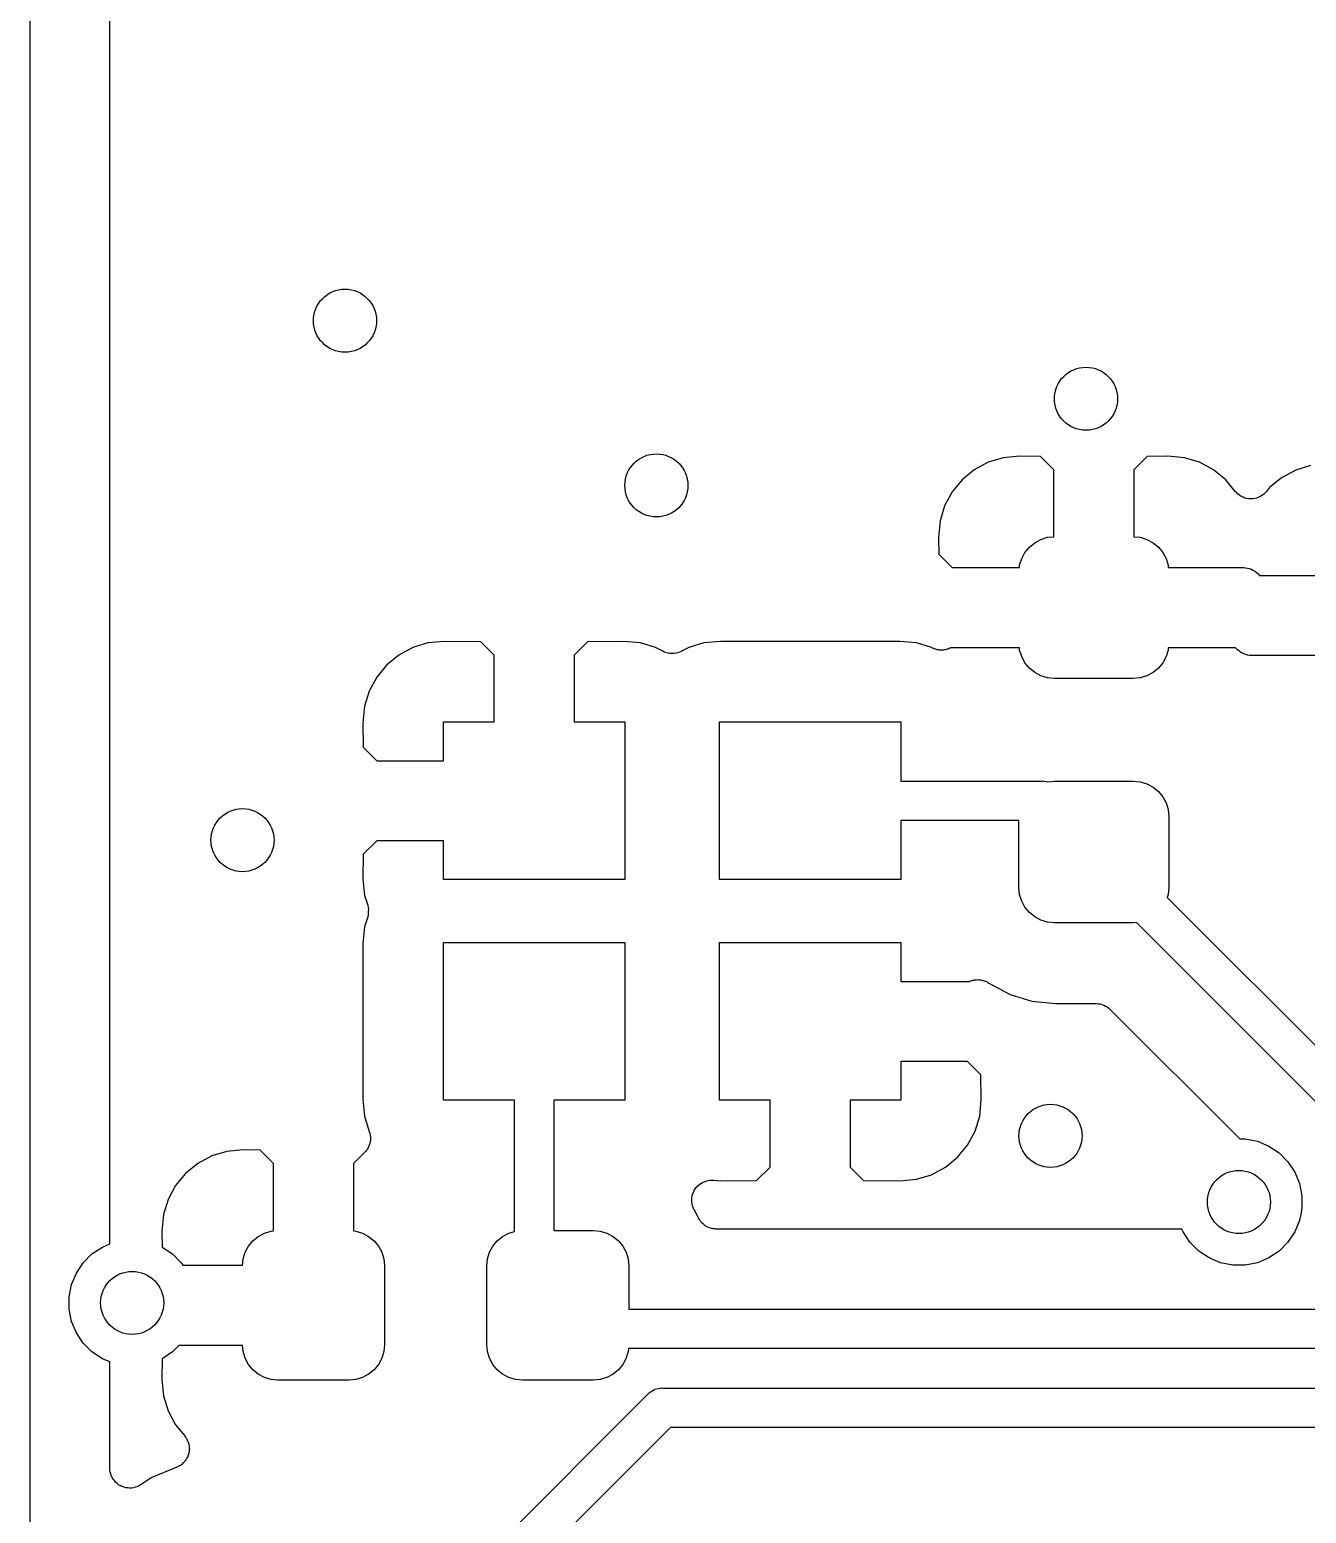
# Model space of a CAD drawing. Extents: x 103 to 213, y -152 to -90.
# Drawn here: x 146.1 to 154.2, y -109.29 to -99.88 of the extents above; entities that cross this region are included whole.
import ezdxf

# ---------------------------------------------------------------- set-up
doc = ezdxf.new("R2010")
doc.units = 0
doc.layers.add('BLACK', color=7, linetype='CONTINUOUS')

msp = doc.modelspace()

# ---------------------------------------------------------------- linework, layer by layer
at = {"layer": 'BLACK', "linetype": 'CONTINUOUS'}
for p, q in [((146.1, -95.2078), (146.1, -112.325)), ((146.608, -107.586), (146.608, -95.4709)), ((152.18, -102.628), (152.091, -102.676)), ((152.275, -102.599), (152.18, -102.628)), ((152.38, -102.589), (152.275, -102.599)), ((152.511, -102.591), (152.38, -102.589)), ((152.596, -102.676), (152.511, -102.591)), ((153.189, -102.591), (153.104, -102.676)), ((153.32, -102.589), (153.189, -102.591)), ((153.425, -102.599), (153.32, -102.589)), ((153.52, -102.628), (153.425, -102.599)), ((153.609, -102.676), (153.52, -102.628)), ((154.225, -102.649), (154.13, -102.678)), ((152.014, -102.739), (151.951, -102.816)), ((152.091, -102.676), (152.014, -102.739)), ((152.596, -103.1), (152.596, -102.676)), ((153.104, -102.676), (153.104, -103.1)), ((153.686, -102.739), (153.609, -102.676)), ((153.747, -102.814), (153.686, -102.739)), ((154.041, -102.726), (153.964, -102.789)), ((154.13, -102.678), (154.041, -102.726)), ((151.951, -102.816), (151.903, -102.905)), ((153.756, -102.822), (153.747, -102.814)), ((153.764, -102.831), (153.756, -102.822)), ((153.765, -102.831), (153.764, -102.831)), ((153.775, -102.838), (153.765, -102.831)), ((153.765, -102.831), (153.765, -102.831)), ((153.785, -102.845), (153.775, -102.838)), ((153.796, -102.85), (153.785, -102.845)), ((153.785, -102.845), (153.785, -102.845)), ((153.785, -102.845), (153.785, -102.845)), ((153.808, -102.855), (153.796, -102.85)), ((153.893, -102.851), (153.882, -102.855)), ((153.904, -102.846), (153.893, -102.851)), ((153.905, -102.846), (153.904, -102.846)), ((153.904, -102.846), (153.904, -102.846)), ((153.915, -102.839), (153.905, -102.846)), ((153.925, -102.833), (153.915, -102.839)), ((153.934, -102.824), (153.925, -102.832)), ((153.925, -102.832), (153.925, -102.832)), ((153.925, -102.832), (153.925, -102.833)), ((153.943, -102.815), (153.934, -102.824)), ((153.944, -102.814), (153.943, -102.815)), ((153.943, -102.815), (153.943, -102.815)), ((153.943, -102.815), (153.943, -102.815)), ((153.943, -102.815), (153.943, -102.815)), ((153.964, -102.789), (153.944, -102.814)), ((151.903, -102.905), (151.874, -103)), ((153.82, -102.857), (153.808, -102.855)), ((153.808, -102.855), (153.808, -102.855)), ((153.808, -102.855), (153.808, -102.855)), ((153.832, -102.86), (153.82, -102.857)), ((153.833, -102.86), (153.832, -102.86)), ((153.832, -102.86), (153.832, -102.86)), ((153.845, -102.86), (153.833, -102.86)), ((153.857, -102.86), (153.845, -102.86)), ((153.869, -102.857), (153.857, -102.86)), ((153.857, -102.86), (153.857, -102.86)), ((153.857, -102.86), (153.857, -102.86)), ((153.881, -102.855), (153.869, -102.857)), ((153.882, -102.855), (153.881, -102.855)), ((153.881, -102.855), (153.881, -102.855)), ((151.874, -103), (151.864, -103.105)), ((151.864, -103.105), (151.866, -103.211)), ((152.475, -103.138), (152.514, -103.117)), ((152.514, -103.117), (152.556, -103.104)), ((152.556, -103.104), (152.596, -103.1)), ((153.104, -103.1), (153.144, -103.104)), ((153.144, -103.104), (153.186, -103.117)), ((153.186, -103.117), (153.225, -103.138)), ((151.866, -103.211), (151.951, -103.296)), ((152.392, -103.239), (152.413, -103.2)), ((152.413, -103.2), (152.441, -103.166)), ((152.441, -103.166), (152.475, -103.138)), ((153.225, -103.138), (153.259, -103.166)), ((153.259, -103.166), (153.287, -103.2)), ((153.287, -103.2), (153.308, -103.239)), ((151.951, -103.296), (152.378, -103.296)), ((152.378, -103.296), (152.379, -103.281)), ((152.379, -103.281), (152.392, -103.239)), ((153.308, -103.239), (153.321, -103.281)), ((153.321, -103.281), (153.322, -103.296)), ((153.322, -103.296), (153.799, -103.296)), ((153.799, -103.296), (153.799, -103.296)), ((153.799, -103.296), (153.799, -103.296)), ((153.799, -103.296), (153.799, -103.296)), ((153.799, -103.296), (153.801, -103.296)), ((153.801, -103.296), (153.812, -103.297)), ((153.812, -103.297), (153.824, -103.299)), ((153.824, -103.299), (153.824, -103.299)), ((153.824, -103.299), (153.825, -103.299)), ((153.825, -103.299), (153.836, -103.302)), ((153.836, -103.302), (153.848, -103.306)), ((153.848, -103.306), (153.848, -103.306)), ((153.848, -103.306), (153.849, -103.306)), ((153.849, -103.306), (153.859, -103.312)), ((153.859, -103.312), (153.869, -103.317)), ((153.869, -103.317), (153.87, -103.318)), ((153.87, -103.318), (153.871, -103.318)), ((153.871, -103.318), (153.879, -103.326)), ((153.879, -103.326), (153.889, -103.333)), ((153.889, -103.333), (153.901, -103.346)), ((153.901, -103.346), (154.328, -103.346)), ((148.625, -103.774), (148.53, -103.803)), ((148.731, -103.764), (148.625, -103.774)), ((148.961, -103.766), (148.731, -103.764)), ((149.046, -103.851), (148.961, -103.766)), ((149.639, -103.766), (149.554, -103.851)), ((149.869, -103.764), (149.639, -103.766)), ((149.975, -103.774), (149.869, -103.764)), ((150.07, -103.803), (149.975, -103.774)), ((150.375, -103.774), (150.28, -103.803)), ((150.481, -103.764), (150.375, -103.774)), ((151.619, -103.764), (150.481, -103.764)), ((151.725, -103.774), (151.619, -103.764)), ((151.82, -103.803), (151.725, -103.774)), ((148.441, -103.851), (148.364, -103.914)), ((148.53, -103.803), (148.441, -103.851)), ((149.046, -104.275), (149.046, -103.851)), ((149.554, -103.851), (149.554, -104.275)), ((150.115, -103.827), (150.07, -103.803)), ((150.126, -103.832), (150.115, -103.827)), ((150.137, -103.836), (150.126, -103.832)), ((150.137, -103.837), (150.137, -103.836)), ((150.138, -103.837), (150.137, -103.837)), ((150.15, -103.839), (150.138, -103.837)), ((150.161, -103.842), (150.15, -103.839)), ((150.162, -103.842), (150.161, -103.842)), ((150.174, -103.842), (150.162, -103.842)), ((150.162, -103.842), (150.162, -103.842)), ((150.186, -103.842), (150.174, -103.842)), ((150.187, -103.842), (150.186, -103.842)), ((150.199, -103.839), (150.187, -103.842)), ((150.187, -103.842), (150.187, -103.842)), ((150.21, -103.837), (150.199, -103.839)), ((150.211, -103.837), (150.21, -103.837)), ((150.222, -103.833), (150.211, -103.837)), ((150.211, -103.837), (150.211, -103.837)), ((150.233, -103.828), (150.222, -103.833)), ((150.234, -103.828), (150.233, -103.828)), ((150.235, -103.827), (150.234, -103.828)), ((150.234, -103.828), (150.234, -103.828)), ((150.234, -103.828), (150.234, -103.828)), ((150.28, -103.803), (150.235, -103.827)), ((151.823, -103.805), (151.82, -103.803)), ((151.828, -103.807), (151.823, -103.805)), ((151.833, -103.81), (151.828, -103.807)), ((151.84, -103.812), (151.833, -103.81)), ((151.846, -103.814), (151.84, -103.812)), ((151.852, -103.815), (151.846, -103.814)), ((151.857, -103.817), (151.852, -103.815)), ((151.864, -103.818), (151.857, -103.817)), ((151.87, -103.819), (151.864, -103.818)), ((151.876, -103.819), (151.87, -103.819)), ((151.882, -103.82), (151.876, -103.819)), ((151.888, -103.819), (151.882, -103.82)), ((151.895, -103.819), (151.888, -103.819)), ((151.901, -103.818), (151.895, -103.819)), ((151.906, -103.818), (151.901, -103.818)), ((151.913, -103.816), (151.906, -103.818)), ((151.919, -103.814), (151.913, -103.816)), ((151.925, -103.812), (151.919, -103.814)), ((151.93, -103.811), (151.925, -103.812)), ((151.936, -103.808), (151.93, -103.811)), ((151.942, -103.805), (151.936, -103.808)), ((151.944, -103.804), (151.942, -103.805)), ((152.378, -103.804), (151.944, -103.804)), ((152.379, -103.819), (152.378, -103.804)), ((152.392, -103.861), (152.379, -103.819)), ((152.413, -103.9), (152.392, -103.861)), ((153.308, -103.861), (153.287, -103.9)), ((153.321, -103.819), (153.308, -103.861)), ((153.322, -103.804), (153.321, -103.819)), ((153.749, -103.804), (153.322, -103.804)), ((153.761, -103.817), (153.749, -103.804)), ((153.771, -103.824), (153.761, -103.817)), ((153.779, -103.832), (153.771, -103.824)), ((153.78, -103.832), (153.779, -103.832)), ((153.781, -103.833), (153.78, -103.832)), ((153.791, -103.838), (153.781, -103.833)), ((153.801, -103.844), (153.791, -103.838)), ((153.802, -103.844), (153.801, -103.844)), ((153.814, -103.848), (153.802, -103.844)), ((153.802, -103.844), (153.802, -103.844)), ((153.825, -103.851), (153.814, -103.848)), ((153.826, -103.851), (153.825, -103.851)), ((153.838, -103.853), (153.826, -103.851)), ((153.826, -103.851), (153.826, -103.851)), ((153.849, -103.854), (153.838, -103.853)), ((153.851, -103.854), (153.849, -103.854)), ((154.328, -103.854), (153.851, -103.854)), ((153.851, -103.854), (153.851, -103.854)), ((153.851, -103.854), (153.851, -103.854)), ((153.851, -103.854), (153.851, -103.854)), ((148.364, -103.914), (148.301, -103.991)), ((152.441, -103.934), (152.413, -103.9)), ((152.475, -103.962), (152.441, -103.934)), ((152.514, -103.983), (152.475, -103.962)), ((152.556, -103.996), (152.514, -103.983)), ((153.186, -103.983), (153.144, -103.996)), ((153.225, -103.962), (153.186, -103.983)), ((153.259, -103.934), (153.225, -103.962)), ((153.287, -103.9), (153.259, -103.934)), ((148.301, -103.991), (148.253, -104.08)), ((152.6, -104), (152.556, -103.996)), ((153.1, -104), (152.6, -104)), ((153.144, -103.996), (153.1, -104)), ((148.253, -104.08), (148.224, -104.175)), ((148.224, -104.175), (148.214, -104.28)), ((148.214, -104.28), (148.216, -104.436)), ((148.725, -104.521), (148.725, -104.275)), ((148.725, -104.275), (149.046, -104.275)), ((149.554, -104.275), (149.875, -104.275)), ((149.875, -104.275), (149.875, -105.275)), ((150.475, -105.275), (150.475, -104.275)), ((150.475, -104.275), (151.625, -104.275)), ((151.625, -104.275), (151.625, -104.65)), ((148.216, -104.436), (148.301, -104.521)), ((148.301, -104.521), (148.725, -104.521)), ((151.625, -104.65), (152.519, -104.65)), ((152.519, -104.65), (152.525, -104.649)), ((152.525, -104.649), (152.531, -104.65)), ((152.531, -104.65), (152.531, -104.65)), ((152.531, -104.65), (152.55, -104.652)), ((152.55, -104.652), (152.557, -104.654)), ((152.557, -104.654), (152.6, -104.65)), ((152.6, -104.65), (153.1, -104.65)), ((153.1, -104.65), (153.144, -104.654)), ((153.144, -104.654), (153.186, -104.667)), ((153.186, -104.667), (153.225, -104.688)), ((153.225, -104.688), (153.259, -104.716)), ((153.259, -104.716), (153.287, -104.75)), ((153.287, -104.75), (153.308, -104.789)), ((153.308, -104.789), (153.321, -104.831)), ((152.375, -104.9), (151.625, -104.9)), ((151.625, -104.9), (151.625, -105.275)), ((152.375, -105.325), (152.375, -104.9)), ((153.321, -104.831), (153.325, -104.875)), ((153.325, -104.875), (153.325, -105.325)), ((148.301, -105.029), (148.216, -105.114)), ((148.725, -105.029), (148.301, -105.029)), ((148.725, -105.275), (148.725, -105.029)), ((148.216, -105.114), (148.214, -105.27)), ((148.214, -105.27), (148.224, -105.375)), ((149.875, -105.275), (148.725, -105.275)), ((151.625, -105.275), (150.475, -105.275)), ((148.224, -105.375), (148.244, -105.438)), ((152.379, -105.369), (152.375, -105.325)), ((152.392, -105.411), (152.379, -105.369)), ((153.321, -105.369), (153.315, -105.388)), ((153.315, -105.388), (155.427, -107.5)), ((153.325, -105.325), (153.321, -105.369)), ((148.244, -105.438), (148.244, -105.438)), ((148.244, -105.438), (148.244, -105.438)), ((148.244, -105.438), (148.244, -105.438)), ((148.244, -105.438), (148.244, -105.44)), ((148.244, -105.44), (148.246, -105.451)), ((148.246, -105.451), (148.249, -105.463)), ((148.249, -105.464), (148.248, -105.476)), ((148.248, -105.476), (148.248, -105.488)), ((148.248, -105.488), (148.248, -105.488)), ((148.248, -105.488), (148.248, -105.489)), ((148.249, -105.463), (148.249, -105.463)), ((148.249, -105.463), (148.249, -105.464)), ((152.413, -105.45), (152.392, -105.411)), ((152.441, -105.484), (152.413, -105.45)), ((152.475, -105.512), (152.441, -105.484)), ((148.224, -105.575), (148.214, -105.681)), ((148.244, -105.512), (148.224, -105.575)), ((148.246, -105.5), (148.244, -105.512)), ((148.248, -105.489), (148.246, -105.5)), ((152.514, -105.533), (152.475, -105.512)), ((152.556, -105.546), (152.514, -105.533)), ((152.6, -105.55), (152.556, -105.546)), ((153.1, -105.55), (152.6, -105.55)), ((153.121, -105.548), (153.1, -105.55)), ((155.282, -107.709), (153.121, -105.548)), ((148.725, -106.675), (148.725, -105.675)), ((148.725, -105.675), (149.875, -105.675)), ((149.875, -105.675), (149.875, -106.675)), ((150.475, -106.675), (150.475, -105.675)), ((150.475, -105.675), (151.625, -105.675)), ((151.625, -105.675), (151.625, -105.921)), ((148.214, -105.681), (148.214, -106.669)), ((151.625, -105.921), (152.061, -105.921)), ((152.061, -105.921), (152.066, -105.918)), ((152.066, -105.918), (152.071, -105.917)), ((152.071, -105.917), (152.077, -105.915)), ((152.077, -105.915), (152.083, -105.913)), ((152.083, -105.913), (152.09, -105.912)), ((152.09, -105.912), (152.095, -105.911)), ((152.095, -105.911), (152.101, -105.91)), ((152.101, -105.91), (152.108, -105.91)), ((152.108, -105.91), (152.114, -105.909)), ((152.114, -105.909), (152.12, -105.91)), ((152.12, -105.91), (152.126, -105.91)), ((152.126, -105.91), (152.132, -105.911)), ((152.132, -105.911), (152.139, -105.912)), ((152.139, -105.912), (152.144, -105.914)), ((152.144, -105.914), (152.15, -105.915)), ((152.15, -105.915), (152.156, -105.917)), ((152.156, -105.917), (152.163, -105.919)), ((152.163, -105.919), (152.168, -105.922)), ((152.168, -105.922), (152.173, -105.924)), ((152.173, -105.924), (152.178, -105.928)), ((152.178, -105.928), (152.184, -105.931)), ((152.184, -105.931), (152.189, -105.935)), ((152.189, -105.935), (152.189, -105.935)), ((152.189, -105.935), (152.319, -106.004)), ((152.319, -106.004), (152.457, -106.046)), ((152.457, -106.046), (152.606, -106.061)), ((152.606, -106.061), (152.863, -106.061)), ((152.863, -106.061), (152.864, -106.061)), ((152.864, -106.061), (152.864, -106.061)), ((152.864, -106.061), (152.864, -106.061)), ((152.864, -106.061), (152.865, -106.061)), ((152.865, -106.061), (152.877, -106.062)), ((152.877, -106.062), (152.888, -106.064)), ((152.888, -106.064), (152.889, -106.064)), ((152.889, -106.064), (152.89, -106.064)), ((152.89, -106.064), (152.901, -106.067)), ((152.901, -106.067), (152.912, -106.071)), ((152.912, -106.071), (152.913, -106.071)), ((152.913, -106.071), (152.913, -106.071)), ((152.913, -106.071), (152.924, -106.077)), ((152.924, -106.077), (152.934, -106.083)), ((152.934, -106.083), (152.934, -106.083)), ((152.934, -106.083), (152.935, -106.083)), ((152.935, -106.083), (152.944, -106.091)), ((152.944, -106.091), (152.953, -106.098)), ((152.953, -106.098), (153.775, -106.92)), ((151.625, -106.429), (151.625, -106.675)), ((152.049, -106.429), (151.625, -106.429)), ((152.134, -106.514), (152.049, -106.429)), ((152.136, -106.67), (152.134, -106.514)), ((148.214, -106.669), (148.224, -106.775)), ((149.175, -106.675), (148.725, -106.675)), ((149.175, -107.506), (149.175, -106.675)), ((149.875, -106.675), (149.425, -106.675)), ((149.425, -106.675), (149.425, -107.5)), ((150.796, -106.675), (150.475, -106.675)), ((150.796, -107.099), (150.796, -106.675)), ((151.625, -106.675), (151.304, -106.675)), ((151.304, -106.675), (151.304, -107.099)), ((152.126, -106.775), (152.136, -106.67)), ((148.224, -106.775), (148.256, -106.879)), ((152.097, -106.87), (152.126, -106.775)), ((148.256, -106.879), (148.257, -106.881)), ((148.257, -106.881), (148.258, -106.887)), ((148.258, -106.887), (148.259, -106.892)), ((148.259, -106.892), (148.26, -106.899)), ((148.26, -106.899), (148.261, -106.905)), ((152.049, -106.959), (152.097, -106.87)), ((147.455, -106.989), (147.35, -106.999)), ((147.561, -106.991), (147.455, -106.989)), ((147.646, -107.076), (147.561, -106.991)), ((148.236, -106.992), (148.232, -106.998)), ((148.24, -106.987), (148.236, -106.992)), ((148.243, -106.982), (148.24, -106.987)), ((148.246, -106.977), (148.243, -106.982)), ((148.249, -106.971), (148.246, -106.977)), ((148.252, -106.965), (148.249, -106.971)), ((148.253, -106.96), (148.252, -106.965)), ((148.256, -106.954), (148.253, -106.96)), ((148.257, -106.948), (148.256, -106.954)), ((148.259, -106.941), (148.257, -106.948)), ((148.26, -106.936), (148.259, -106.941)), ((148.261, -106.93), (148.26, -106.936)), ((148.261, -106.905), (148.261, -106.911)), ((148.261, -106.911), (148.262, -106.917)), ((148.262, -106.917), (148.261, -106.923)), ((148.261, -106.923), (148.261, -106.93)), ((151.986, -107.036), (152.049, -106.959)), ((153.775, -106.92), (153.809, -106.92)), ((153.809, -106.92), (153.887, -106.935)), ((153.887, -106.935), (153.959, -106.966)), ((153.959, -106.966), (154.025, -107.009)), ((147.166, -107.076), (147.089, -107.139)), ((147.255, -107.028), (147.166, -107.076)), ((147.35, -106.999), (147.255, -107.028)), ((147.646, -107.503), (147.646, -107.076)), ((148.224, -107.006), (148.154, -107.076)), ((148.154, -107.076), (148.154, -107.503)), ((148.228, -107.002), (148.224, -107.006)), ((148.232, -106.998), (148.228, -107.002)), ((151.909, -107.099), (151.986, -107.036)), ((154.025, -107.009), (154.081, -107.065)), ((154.081, -107.065), (154.124, -107.131)), ((147.089, -107.139), (147.026, -107.216)), ((150.402, -107.184), (150.414, -107.182)), ((150.414, -107.182), (150.414, -107.182)), ((150.414, -107.182), (150.414, -107.182)), ((150.414, -107.182), (150.427, -107.182)), ((150.427, -107.182), (150.439, -107.182)), ((150.439, -107.182), (150.481, -107.186)), ((150.711, -107.184), (150.796, -107.099)), ((151.304, -107.099), (151.389, -107.184)), ((151.619, -107.186), (151.725, -107.176)), ((151.725, -107.176), (151.82, -107.147)), ((151.82, -107.147), (151.909, -107.099)), ((154.124, -107.131), (154.155, -107.203)), ((147.026, -107.216), (146.978, -107.305)), ((150.302, -107.283), (150.305, -107.271)), ((150.305, -107.27), (150.31, -107.259)), ((150.305, -107.271), (150.305, -107.27)), ((150.305, -107.27), (150.305, -107.27)), ((150.31, -107.259), (150.314, -107.248)), ((150.314, -107.248), (150.315, -107.248)), ((150.315, -107.247), (150.322, -107.237)), ((150.315, -107.248), (150.315, -107.247)), ((150.322, -107.237), (150.328, -107.227)), ((150.328, -107.227), (150.329, -107.227)), ((150.329, -107.227), (150.337, -107.218)), ((150.329, -107.227), (150.329, -107.227)), ((150.337, -107.218), (150.346, -107.21)), ((150.346, -107.209), (150.357, -107.203)), ((150.346, -107.21), (150.346, -107.209)), ((150.346, -107.21), (150.346, -107.21)), ((150.357, -107.203), (150.367, -107.196)), ((150.367, -107.196), (150.378, -107.191)), ((150.367, -107.196), (150.367, -107.196)), ((150.367, -107.196), (150.367, -107.196)), ((150.378, -107.191), (150.39, -107.187)), ((150.39, -107.187), (150.402, -107.184)), ((150.39, -107.187), (150.39, -107.187)), ((150.39, -107.187), (150.39, -107.187)), ((150.481, -107.186), (150.711, -107.184)), ((151.389, -107.184), (151.619, -107.186)), ((154.155, -107.203), (154.17, -107.281)), ((146.978, -107.305), (146.949, -107.4)), ((150.3, -107.294), (150.302, -107.283)), ((150.3, -107.295), (150.3, -107.294)), ((150.3, -107.307), (150.3, -107.295)), ((150.3, -107.295), (150.3, -107.295)), ((150.3, -107.319), (150.3, -107.307)), ((150.3, -107.32), (150.3, -107.319)), ((150.3, -107.319), (150.3, -107.319)), ((150.302, -107.331), (150.3, -107.32)), ((150.304, -107.344), (150.302, -107.331)), ((150.309, -107.355), (150.304, -107.344)), ((150.304, -107.344), (150.304, -107.344)), ((150.304, -107.344), (150.304, -107.344)), ((150.313, -107.367), (150.309, -107.355)), ((150.314, -107.367), (150.313, -107.367)), ((150.314, -107.368), (150.314, -107.367)), ((150.314, -107.367), (150.314, -107.367)), ((150.314, -107.367), (150.314, -107.367)), ((150.344, -107.425), (150.314, -107.368)), ((154.17, -107.359), (154.165, -107.382)), ((154.17, -107.281), (154.17, -107.359)), ((146.949, -107.4), (146.939, -107.505)), ((150.348, -107.43), (150.344, -107.425)), ((150.35, -107.435), (150.348, -107.43)), ((150.354, -107.44), (150.35, -107.435)), ((150.358, -107.445), (150.354, -107.44)), ((150.362, -107.449), (150.358, -107.445)), ((150.366, -107.454), (150.362, -107.449)), ((150.371, -107.458), (150.366, -107.454)), ((150.376, -107.463), (150.371, -107.458)), ((150.38, -107.466), (150.376, -107.463)), ((154.155, -107.437), (154.124, -107.509)), ((154.162, -107.398), (154.155, -107.437)), ((154.165, -107.391), (154.162, -107.398)), ((154.165, -107.382), (154.165, -107.391)), ((154.165, -107.391), (154.165, -107.391)), ((154.165, -107.391), (154.165, -107.391)), ((146.939, -107.505), (146.941, -107.606)), ((147.516, -107.566), (147.55, -107.538)), ((147.55, -107.538), (147.589, -107.517)), ((147.589, -107.517), (147.631, -107.504)), ((147.631, -107.504), (147.646, -107.503)), ((148.154, -107.503), (148.169, -107.504)), ((148.169, -107.504), (148.211, -107.517)), ((148.211, -107.517), (148.25, -107.538)), ((148.25, -107.538), (148.284, -107.566)), ((149.066, -107.566), (149.1, -107.538)), ((149.1, -107.538), (149.139, -107.517)), ((149.139, -107.517), (149.175, -107.506)), ((149.425, -107.5), (149.675, -107.5)), ((149.675, -107.5), (149.719, -107.504)), ((149.719, -107.504), (149.761, -107.517)), ((149.761, -107.517), (149.8, -107.538)), ((149.8, -107.538), (149.834, -107.566)), ((150.385, -107.47), (150.38, -107.466)), ((150.391, -107.473), (150.385, -107.47)), ((150.396, -107.477), (150.391, -107.473)), ((150.402, -107.479), (150.396, -107.477)), ((150.406, -107.482), (150.402, -107.479)), ((150.413, -107.484), (150.406, -107.482)), ((150.419, -107.486), (150.413, -107.484)), ((150.425, -107.488), (150.419, -107.486)), ((150.43, -107.489), (150.425, -107.488)), ((150.437, -107.49), (150.43, -107.489)), ((150.443, -107.491), (150.437, -107.49)), ((150.449, -107.491), (150.443, -107.491)), ((150.455, -107.492), (150.449, -107.491)), ((150.456, -107.492), (150.455, -107.492)), ((153.408, -107.492), (150.456, -107.492)), ((153.416, -107.509), (153.408, -107.492)), ((153.459, -107.575), (153.416, -107.509)), ((154.124, -107.509), (154.081, -107.575)), ((146.439, -107.705), (146.495, -107.649)), ((146.495, -107.649), (146.561, -107.606)), ((146.561, -107.606), (146.608, -107.586)), ((146.941, -107.606), (147.005, -107.649)), ((147.005, -107.649), (147.061, -107.705)), ((147.454, -107.681), (147.467, -107.639)), ((147.467, -107.639), (147.488, -107.6)), ((147.488, -107.6), (147.516, -107.566)), ((148.284, -107.566), (148.312, -107.6)), ((148.312, -107.6), (148.333, -107.639)), ((148.333, -107.639), (148.346, -107.681)), ((149.004, -107.681), (149.017, -107.639)), ((149.017, -107.639), (149.038, -107.6)), ((149.038, -107.6), (149.066, -107.566)), ((149.834, -107.566), (149.862, -107.6)), ((149.862, -107.6), (149.883, -107.639)), ((149.883, -107.639), (149.896, -107.681)), ((153.515, -107.631), (153.459, -107.575)), ((153.581, -107.674), (153.515, -107.631)), ((154.025, -107.631), (153.959, -107.674)), ((154.081, -107.575), (154.025, -107.631)), ((146.396, -107.771), (146.439, -107.705)), ((147.061, -107.705), (147.071, -107.721)), ((147.071, -107.721), (147.45, -107.721)), ((147.45, -107.721), (147.454, -107.681)), ((148.346, -107.681), (148.35, -107.725)), ((148.35, -107.725), (148.35, -108.225)), ((149, -107.725), (149.004, -107.681)), ((149, -108.225), (149, -107.725)), ((149.896, -107.681), (149.9, -107.725)), ((149.9, -107.725), (149.9, -108)), ((153.653, -107.705), (153.581, -107.674)), ((153.731, -107.72), (153.653, -107.705)), ((153.809, -107.72), (153.731, -107.72)), ((153.887, -107.705), (153.809, -107.72)), ((153.959, -107.674), (153.887, -107.705)), ((146.365, -107.843), (146.396, -107.771)), ((146.35, -107.921), (146.365, -107.843)), ((146.35, -107.999), (146.35, -107.921)), ((146.365, -108.077), (146.35, -107.999)), ((149.9, -108), (155.969, -108)), ((146.396, -108.149), (146.365, -108.077)), ((146.439, -108.215), (146.396, -108.149)), ((146.495, -108.271), (146.439, -108.215)), ((146.561, -108.314), (146.495, -108.271)), ((147.005, -108.271), (146.944, -108.312)), ((147.047, -108.229), (147.005, -108.271)), ((147.45, -108.229), (147.047, -108.229)), ((147.454, -108.269), (147.45, -108.229)), ((147.467, -108.311), (147.454, -108.269)), ((147.488, -108.35), (147.467, -108.311)), ((148.333, -108.311), (148.312, -108.35)), ((148.346, -108.269), (148.333, -108.311)), ((148.35, -108.225), (148.346, -108.269)), ((149.004, -108.269), (149, -108.225)), ((149.017, -108.311), (149.004, -108.269)), ((149.038, -108.35), (149.017, -108.311)), ((149.883, -108.311), (149.862, -108.35)), ((149.896, -108.269), (149.883, -108.311)), ((149.898, -108.25), (149.896, -108.269)), ((155.969, -108.25), (149.898, -108.25)), ((146.608, -108.334), (146.561, -108.314)), ((146.608, -109.008), (146.608, -108.334)), ((146.941, -108.314), (146.939, -108.445)), ((146.944, -108.312), (146.941, -108.314)), ((147.516, -108.384), (147.488, -108.35)), ((147.55, -108.412), (147.516, -108.384)), ((148.284, -108.384), (148.25, -108.412)), ((148.312, -108.35), (148.284, -108.384)), ((149.066, -108.384), (149.038, -108.35)), ((149.1, -108.412), (149.066, -108.384)), ((149.834, -108.384), (149.8, -108.412)), ((149.862, -108.35), (149.834, -108.384)), ((146.939, -108.445), (146.949, -108.55)), ((147.589, -108.433), (147.55, -108.412)), ((147.631, -108.446), (147.589, -108.433)), ((147.675, -108.45), (147.631, -108.446)), ((148.125, -108.45), (147.675, -108.45)), ((148.169, -108.446), (148.125, -108.45)), ((148.211, -108.433), (148.169, -108.446)), ((148.25, -108.412), (148.211, -108.433)), ((149.139, -108.433), (149.1, -108.412)), ((149.181, -108.446), (149.139, -108.433)), ((149.225, -108.45), (149.181, -108.446)), ((149.675, -108.45), (149.225, -108.45)), ((149.719, -108.446), (149.675, -108.45)), ((149.761, -108.433), (149.719, -108.446)), ((149.8, -108.412), (149.761, -108.433)), ((150.087, -108.502), (150.106, -108.5)), ((150.106, -108.5), (150.112, -108.499)), ((150.106, -108.5), (150.106, -108.5)), ((150.112, -108.499), (150.118, -108.5)), ((150.118, -108.5), (155.969, -108.5)), ((146.949, -108.55), (146.978, -108.645)), ((148.81, -109.75), (150.019, -108.541)), ((150.019, -108.541), (150.023, -108.536)), ((150.023, -108.536), (150.029, -108.531)), ((150.029, -108.531), (150.042, -108.521)), ((150.042, -108.521), (150.064, -108.509)), ((150.064, -108.509), (150.067, -108.508)), ((150.067, -108.508), (150.087, -108.502)), ((146.978, -108.645), (147.026, -108.734)), ((147.026, -108.734), (147.084, -108.804)), ((150.164, -108.75), (148.955, -109.959)), ((155.969, -108.75), (150.164, -108.75)), ((147.084, -108.804), (147.085, -108.806)), ((147.085, -108.806), (147.088, -108.811)), ((147.088, -108.811), (147.092, -108.815)), ((147.092, -108.815), (147.095, -108.821)), ((147.095, -108.821), (147.098, -108.827)), ((147.098, -108.827), (147.1, -108.832)), ((147.1, -108.832), (147.103, -108.837)), ((147.103, -108.837), (147.105, -108.844)), ((147.105, -108.844), (147.107, -108.85)), ((147.107, -108.85), (147.109, -108.855)), ((147.109, -108.855), (147.11, -108.861)), ((147.11, -108.861), (147.111, -108.868)), ((147.111, -108.868), (147.112, -108.874)), ((147.112, -108.874), (147.112, -108.88)), ((147.079, -108.97), (147.075, -108.975)), ((147.083, -108.966), (147.079, -108.97)), ((147.087, -108.961), (147.083, -108.966)), ((147.091, -108.956), (147.087, -108.961)), ((147.094, -108.951), (147.091, -108.956)), ((147.097, -108.946), (147.094, -108.951)), ((147.1, -108.94), (147.097, -108.946)), ((147.103, -108.934), (147.1, -108.94)), ((147.104, -108.928), (147.103, -108.934)), ((147.107, -108.923), (147.104, -108.928)), ((147.108, -108.917), (147.107, -108.923)), ((147.11, -108.91), (147.108, -108.917)), ((147.111, -108.904), (147.11, -108.91)), ((147.112, -108.899), (147.111, -108.904)), ((147.112, -108.88), (147.113, -108.886)), ((147.113, -108.886), (147.112, -108.892)), ((147.112, -108.892), (147.112, -108.899)), ((146.609, -109.02), (146.608, -109.008)), ((146.61, -109.032), (146.609, -109.02)), ((146.614, -109.044), (146.61, -109.032)), ((146.61, -109.032), (146.61, -109.032)), ((146.61, -109.032), (146.61, -109.032)), ((146.617, -109.056), (146.614, -109.044)), ((146.618, -109.056), (146.617, -109.056)), ((146.623, -109.067), (146.618, -109.056)), ((146.618, -109.056), (146.618, -109.056)), ((147.034, -109.002), (146.87, -109.07)), ((147.039, -109), (147.034, -109.002)), ((147.045, -108.997), (147.039, -109)), ((147.05, -108.994), (147.045, -108.997)), ((147.056, -108.991), (147.05, -108.994)), ((147.061, -108.987), (147.056, -108.991)), ((147.065, -108.984), (147.061, -108.987)), ((147.07, -108.979), (147.065, -108.984)), ((147.075, -108.975), (147.07, -108.979)), ((146.629, -109.078), (146.623, -109.067)), ((146.637, -109.087), (146.629, -109.078)), ((146.629, -109.078), (146.629, -109.078)), ((146.629, -109.078), (146.629, -109.078)), ((146.644, -109.097), (146.637, -109.087)), ((146.645, -109.097), (146.644, -109.097)), ((146.654, -109.105), (146.645, -109.097)), ((146.645, -109.097), (146.645, -109.097)), ((146.664, -109.113), (146.654, -109.105)), ((146.675, -109.119), (146.664, -109.113)), ((146.664, -109.113), (146.664, -109.113)), ((146.664, -109.113), (146.664, -109.113)), ((146.685, -109.125), (146.675, -109.119)), ((146.686, -109.125), (146.685, -109.125)), ((146.697, -109.128), (146.686, -109.125)), ((146.686, -109.125), (146.686, -109.125)), ((146.709, -109.132), (146.697, -109.128)), ((146.722, -109.133), (146.709, -109.132)), ((146.709, -109.132), (146.709, -109.132)), ((146.709, -109.132), (146.709, -109.132)), ((146.734, -109.135), (146.722, -109.133)), ((146.746, -109.134), (146.734, -109.135)), ((146.734, -109.135), (146.734, -109.135)), ((146.734, -109.135), (146.734, -109.135)), ((146.758, -109.133), (146.746, -109.134)), ((146.759, -109.133), (146.758, -109.133)), ((146.77, -109.129), (146.759, -109.132)), ((146.759, -109.132), (146.759, -109.133)), ((146.782, -109.126), (146.77, -109.129)), ((146.783, -109.125), (146.782, -109.126)), ((146.782, -109.126), (146.782, -109.126)), ((146.793, -109.12), (146.783, -109.125)), ((146.804, -109.114), (146.793, -109.12)), ((146.805, -109.114), (146.804, -109.114)), ((146.806, -109.113), (146.805, -109.114)), ((146.805, -109.114), (146.805, -109.114)), ((146.805, -109.114), (146.805, -109.114)), ((146.87, -109.07), (146.806, -109.113))]:
    msp.add_line(p, q, dxfattribs=at)
at = {"layer": 'BLACK'}
for centre in [(148.1, -101.73), (152.8, -102.225), (150.075, -102.775), (147.45, -105.025), (152.575, -106.9), (153.77, -107.32), (146.75, -107.96)]:
    msp.add_circle(centre, 0.2, dxfattribs=at)

doc.saveas('drawing.dxf')
